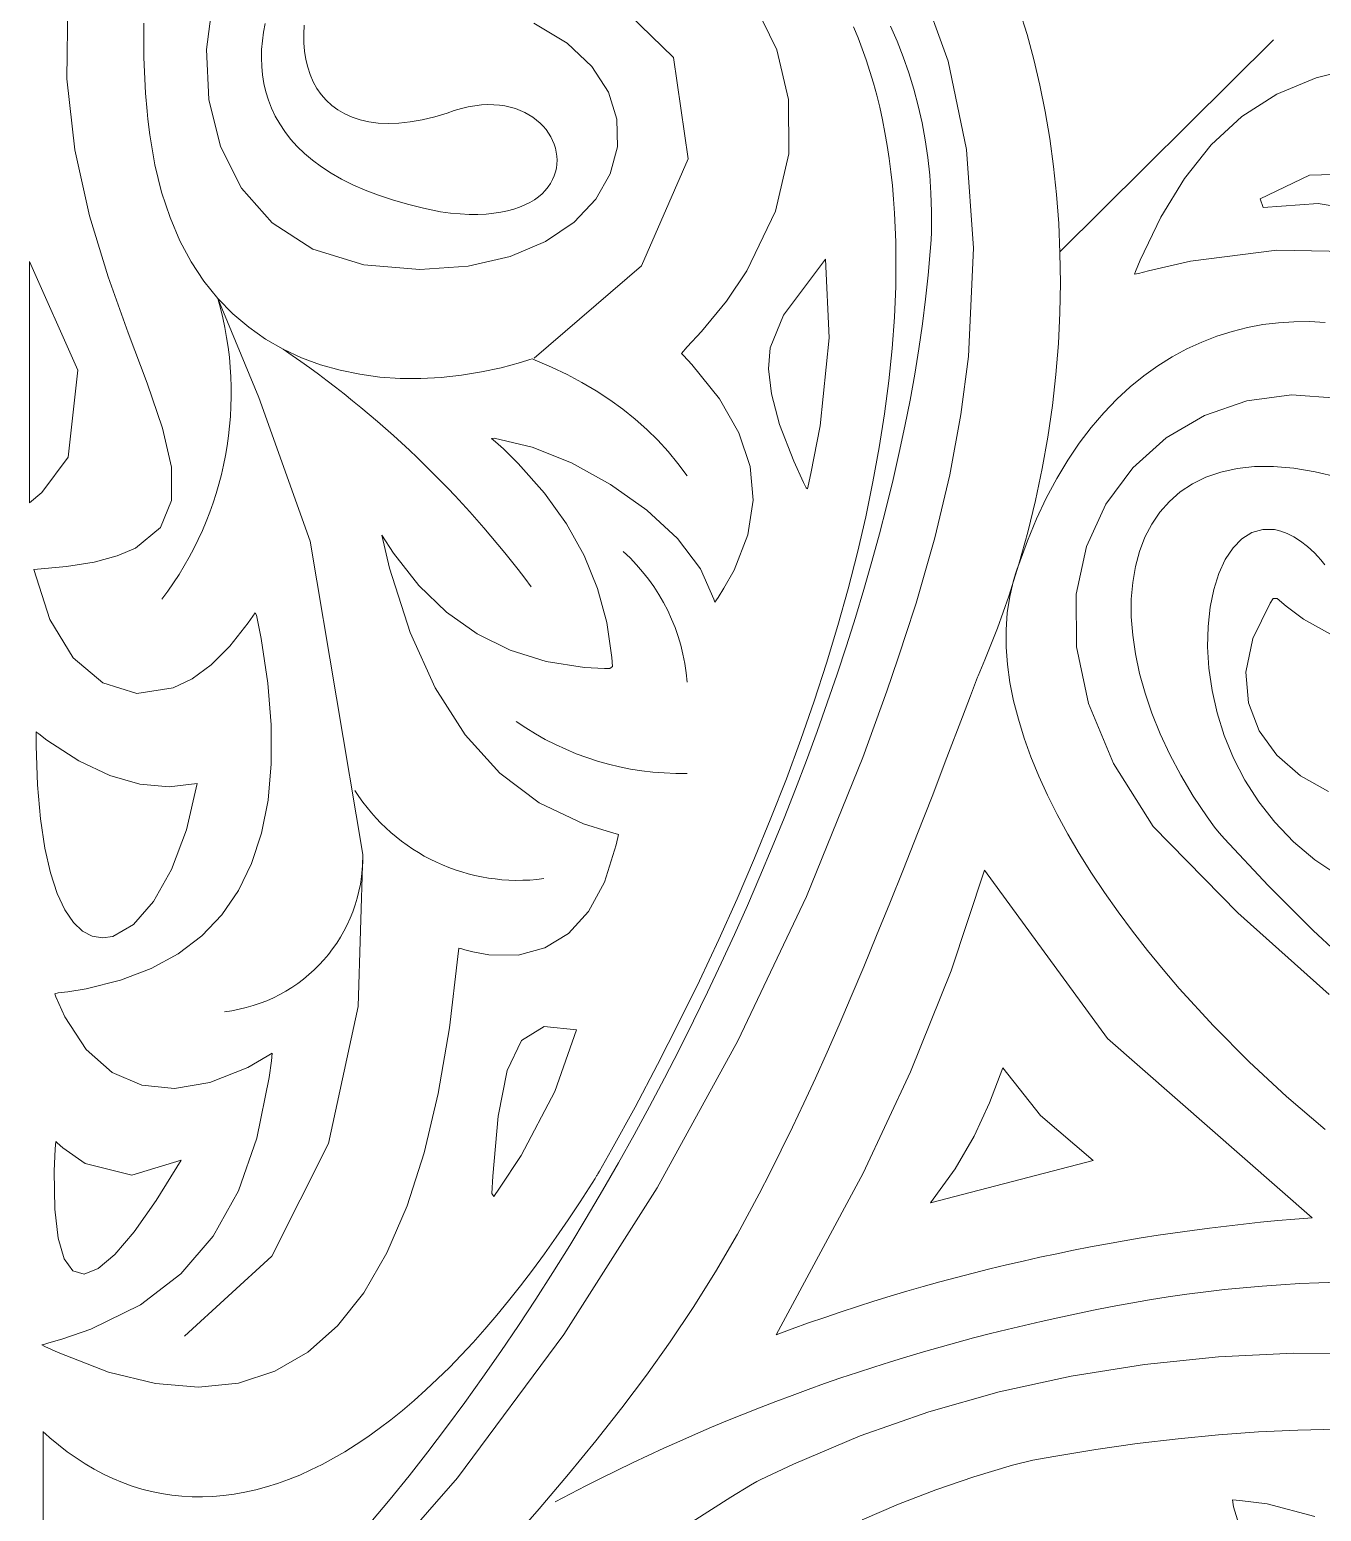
# Model space of a CAD drawing. Header units: inches. Extents: x 249 to 1192, y -18 to 440.
# Drawn here: x 614.0062 to 614.3362, y 265.314 to 265.6926 of the extents above; entities that cross this region are included whole.
import ezdxf

# ---------------------------------------------------------------- set-up
doc = ezdxf.new("R2010")
doc.units = ezdxf.units.IN
doc.header["$MEASUREMENT"] = 0
doc.layers.add('KACA', color=141, linetype='Continuous', lineweight=30)
doc.layers.add('KOLOM', color=5, linetype='Continuous')

# ---------------------------------------------------------------- blocks, each defined once
blk = doc.blocks.new('GORGA')
at = {"lineweight": 9}
for points in [[(367.32551, 149.85438), (367.31565, 149.86066), (367.31059, 149.86373), (367.30896, 149.86465), (367.30793, 149.86517), (367.29964, 149.86914), (367.28262, 149.87631), (367.26507, 149.88245), (367.24707, 149.88755), (367.22868, 149.8916), (367.20998, 149.8946), (367.19102, 149.89655), (367.17188, 149.89743), (367.15264, 149.89725), (367.13335, 149.89599), (367.11408, 149.89365), (367.09491, 149.89023), (367.07591, 149.88572), (367.05714, 149.88011), (367.03867, 149.87339), (367.02057, 149.86557), (367.00291, 149.85664)], [(367.32551, 149.85438), (367.31565, 149.86066), (367.31059, 149.86373), (367.30896, 149.86465), (367.30793, 149.86517), (367.29964, 149.86914), (367.28262, 149.87631), (367.26507, 149.88245), (367.24707, 149.88755), (367.22868, 149.8916), (367.20998, 149.8946), (367.19102, 149.89655), (367.17188, 149.89743), (367.15264, 149.89725), (367.13335, 149.89599), (367.11408, 149.89365), (367.09491, 149.89023), (367.07591, 149.88572), (367.05714, 149.88011), (367.03867, 149.87339), (367.02057, 149.86557), (367.00291, 149.85664)], [(367.16647, 149.85574), (367.17866, 149.85897), (367.18563, 149.85986), (367.18747, 149.86001), (367.18718, 149.85819), (367.18582, 149.8538)], [(367.16281, 149.98912), (367.18614, 150.00999), (367.20778, 150.03197), (367.21787, 150.04807), (367.22427, 150.06345), (367.22733, 150.07792), (367.22738, 150.09134), (367.22478, 150.10355), (367.21985, 150.11438), (367.21295, 150.12367), (367.20442, 150.13126), (367.19459, 150.13699), (367.18381, 150.14071), (367.17241, 150.14224), (367.16075, 150.14144)], [(367.16091, 150.08029), (367.16932, 150.08498), (367.17379, 150.0883), (367.1761, 150.09022), (367.1771, 150.09022), (367.17786, 150.08906), (367.18232, 150.08001), (367.18408, 150.07147), (367.18343, 150.06357), (367.18068, 150.05643), (367.17615, 150.0502), (367.17014, 150.04499), (367.16296, 150.04094)], [(367.15395, 150.17878), (367.17614, 150.17921), (367.19823, 150.17646), (367.2089, 150.17399), (367.21151, 150.17326), (367.21251, 150.17309), (367.21222, 150.17382), (367.21102, 150.17672), (367.20577, 150.18768), (367.19976, 150.19752), (367.19289, 150.20613), (367.18505, 150.21337), (367.17616, 150.21912), (367.16612, 150.22324), (367.16064, 150.22466)], [(367.48497, 150.24224), (367.48522, 150.22297), (367.48316, 150.20487), (367.47942, 150.188), (367.47467, 150.1724), (367.46955, 150.15813), (367.46472, 150.14524), (367.46082, 150.13377), (367.45852, 150.12377), (367.45846, 150.1153), (367.46129, 150.10841), (367.46766, 150.10314), (367.47239, 150.10113), (367.47824, 150.09955), (367.48531, 150.0984), (367.49367, 150.09768), (367.48958, 150.08488), (367.48356, 150.07509), (367.47602, 150.06867), (367.46737, 150.06598), (367.45803, 150.0674), (367.45322, 150.06977), (367.44839, 150.0733), (367.4436, 150.07804), (367.43888, 150.08404), (367.43772, 150.08574), (367.43715, 150.08662), (367.43673, 150.08602), (367.43559, 150.08005), (367.43391, 150.06863), (367.43305, 150.05795), (367.43302, 150.04799), (367.43383, 150.03877), (367.43549, 150.0303), (367.43801, 150.02259), (367.44138, 150.01565), (367.44563, 150.00948), (367.45077, 150.0041), (367.45679, 149.99951), (367.46371, 149.99572), (367.47154, 149.99273), (367.48028, 149.99057), (367.485, 149.9898), (367.48744, 149.98949), (367.48832, 149.98922), (367.48806, 149.98853), (367.48575, 149.98338), (367.48025, 149.97501), (367.47365, 149.9692), (367.4661, 149.96589), (367.45772, 149.96504), (367.44865, 149.96658), (367.43902, 149.97047), (367.43403, 149.97329), (367.43277, 149.97408), (367.43293, 149.97213), (367.43351, 149.96792), (367.4367, 149.95238), (367.4414, 149.9389), (367.4478, 149.92736), (367.45609, 149.9177), (367.46644, 149.9098), (367.47906, 149.90358), (367.48627, 149.90108), (367.49011, 149.89997), (367.4911, 149.8997), (367.49159, 149.89958), (367.4908, 149.89917), (367.48743, 149.8976), (367.47456, 149.89261), (367.4626, 149.88968), (367.45155, 149.88877), (367.4414, 149.88983), (367.43212, 149.89282), (367.4237, 149.89769), (367.41612, 149.9044), (367.40937, 149.91289), (367.40344, 149.92313), (367.39829, 149.93506), (367.39393, 149.94864), (367.39033, 149.96383), (367.38748, 149.98057), (367.38537, 149.99883), (367.38512, 150.00096), (367.38459, 150.0008), (367.38355, 150.00049), (367.38148, 149.99995), (367.37747, 149.99923), (367.36992, 149.99917), (367.3631, 150.00098), (367.3571, 150.00468), (367.35201, 150.01029), (367.34791, 150.01782), (367.34488, 150.0273), (367.34431, 150.02997), (367.3472, 150.03085), (367.35328, 150.03271), (367.36454, 150.03809), (367.3746, 150.04567), (367.38346, 150.05545), (367.3911, 150.06742), (367.39755, 150.0816), (367.40279, 150.09797), (367.40475, 150.10639), (367.40177, 150.10179), (367.39532, 150.0936), (367.3882, 150.08673), (367.38041, 150.0812), (367.37195, 150.07701), (367.36282, 150.07414), (367.35301, 150.07262), (367.34786, 150.07235), (367.34654, 150.07234), (367.34588, 150.07289), (367.34602, 150.07517), (367.34729, 150.08413), (367.34964, 150.09281), (367.35308, 150.10122), (367.35762, 150.10934), (367.36324, 150.11719), (367.36996, 150.12476), (367.37372, 150.12845), (367.37571, 150.13026), (367.37673, 150.13116), (367.37604, 150.13124), (367.3664, 150.12894), (367.35629, 150.12489), (367.34633, 150.11941), (367.33711, 150.11285), (367.32924, 150.10554), (367.32332, 150.09784), (367.31995, 150.09007), (367.31968, 150.08933), (367.31887, 150.09051), (367.31737, 150.09287), (367.31478, 150.09752), (367.31124, 150.10655), (367.30988, 150.11535), (367.31066, 150.124), (367.31356, 150.1326), (367.31855, 150.14126), (367.3256, 150.15007), (367.32769, 150.15231), (367.32823, 150.15288), (367.32675, 150.15456), (367.32311, 150.15844), (367.31673, 150.1662), (367.31149, 150.17394), (367.30422, 150.18919), (367.30084, 150.20389), (367.30088, 150.21775), (367.30389, 150.23046), (367.3094, 150.24174)], [(367.36593, 150.23719), (367.35742, 150.23209), (367.35109, 150.22614), (367.34688, 150.21958), (367.34473, 150.21267), (367.34459, 150.20566), (367.3464, 150.19878), (367.3501, 150.19228), (367.35564, 150.18643), (367.36296, 150.18145), (367.37201, 150.1776), (367.38272, 150.17513), (367.39505, 150.17428), (367.40933, 150.17545), (367.42235, 150.17953), (367.43275, 150.18623), (367.4406, 150.19512), (367.44597, 150.20576), (367.44892, 150.2177), (367.44953, 150.2305), (367.44785, 150.24371)], [(367.26735, 150.2475), (367.26012, 150.22751), (367.25543, 150.20492), (367.25359, 150.17976), (367.2549, 150.15205), (367.25685, 150.13725), (367.2597, 150.12182), (367.2635, 150.10577), (367.2683, 150.0891), (367.27107, 150.08054), (367.27231, 150.07688), (367.27298, 150.07485), (367.27576, 150.06659), (367.28187, 150.04962), (367.29631, 150.01415), (367.3138, 149.97725), (367.33442, 149.93969), (367.35828, 149.90221), (367.38547, 149.86557), (367.41608, 149.8305)], [(367.16647, 149.85574), (367.17866, 149.85897), (367.18563, 149.85986), (367.18747, 149.86001), (367.18718, 149.85819), (367.18582, 149.8538)], [(367.16281, 149.98912), (367.18614, 150.00999), (367.20778, 150.03197), (367.21787, 150.04807), (367.22427, 150.06345), (367.22733, 150.07792), (367.22738, 150.09134), (367.22478, 150.10355), (367.21985, 150.11438), (367.21295, 150.12367), (367.20442, 150.13126), (367.19459, 150.13699), (367.18381, 150.14071), (367.17241, 150.14224), (367.16075, 150.14144)], [(367.16091, 150.08029), (367.16932, 150.08498), (367.17379, 150.0883), (367.1761, 150.09022), (367.1771, 150.09022), (367.17786, 150.08906), (367.18232, 150.08001), (367.18408, 150.07147), (367.18343, 150.06357), (367.18068, 150.05643), (367.17615, 150.0502), (367.17014, 150.04499), (367.16296, 150.04094)], [(367.15395, 150.17878), (367.17614, 150.17921), (367.19823, 150.17646), (367.2089, 150.17399), (367.21151, 150.17326), (367.21251, 150.17309), (367.21222, 150.17382), (367.21102, 150.17672), (367.20577, 150.18768), (367.19976, 150.19752), (367.19289, 150.20613), (367.18505, 150.21337), (367.17616, 150.21912), (367.16612, 150.22324), (367.16064, 150.22466)], [(367.48497, 150.24224), (367.48522, 150.22297), (367.48316, 150.20487), (367.47942, 150.188), (367.47467, 150.1724), (367.46955, 150.15813), (367.46472, 150.14524), (367.46082, 150.13377), (367.45852, 150.12377), (367.45846, 150.1153), (367.46129, 150.10841), (367.46766, 150.10314), (367.47239, 150.10113), (367.47824, 150.09955), (367.48531, 150.0984), (367.49367, 150.09768), (367.48958, 150.08488), (367.48356, 150.07509), (367.47602, 150.06867), (367.46737, 150.06598), (367.45803, 150.0674), (367.45322, 150.06977), (367.44839, 150.0733), (367.4436, 150.07804), (367.43888, 150.08404), (367.43772, 150.08574), (367.43715, 150.08662), (367.43673, 150.08602), (367.43559, 150.08005), (367.43391, 150.06863), (367.43305, 150.05795), (367.43302, 150.04799), (367.43383, 150.03877), (367.43549, 150.0303), (367.43801, 150.02259), (367.44138, 150.01565), (367.44563, 150.00948), (367.45077, 150.0041), (367.45679, 149.99951), (367.46371, 149.99572), (367.47154, 149.99273), (367.48028, 149.99057), (367.485, 149.9898), (367.48744, 149.98949), (367.48832, 149.98922), (367.48806, 149.98853), (367.48575, 149.98338), (367.48025, 149.97501), (367.47365, 149.9692), (367.4661, 149.96589), (367.45772, 149.96504), (367.44865, 149.96658), (367.43902, 149.97047), (367.43403, 149.97329), (367.43277, 149.97408), (367.43293, 149.97213), (367.43351, 149.96792), (367.4367, 149.95238), (367.4414, 149.9389), (367.4478, 149.92736), (367.45609, 149.9177), (367.46644, 149.9098), (367.47906, 149.90358), (367.48627, 149.90108), (367.49011, 149.89997), (367.4911, 149.8997), (367.49159, 149.89958), (367.4908, 149.89917), (367.48743, 149.8976), (367.47456, 149.89261), (367.4626, 149.88968), (367.45155, 149.88877), (367.4414, 149.88983), (367.43212, 149.89282), (367.4237, 149.89769), (367.41612, 149.9044), (367.40937, 149.91289), (367.40344, 149.92313), (367.39829, 149.93506), (367.39393, 149.94864), (367.39033, 149.96383), (367.38748, 149.98057), (367.38537, 149.99883), (367.38512, 150.00096), (367.38459, 150.0008), (367.38355, 150.00049), (367.38148, 149.99995), (367.37747, 149.99923), (367.36992, 149.99917), (367.3631, 150.00098), (367.3571, 150.00468), (367.35201, 150.01029), (367.34791, 150.01782), (367.34488, 150.0273), (367.34431, 150.02997), (367.3472, 150.03085), (367.35328, 150.03271), (367.36454, 150.03809), (367.3746, 150.04567), (367.38346, 150.05545), (367.3911, 150.06742), (367.39755, 150.0816), (367.40279, 150.09797), (367.40475, 150.10639), (367.40177, 150.10179), (367.39532, 150.0936), (367.3882, 150.08673), (367.38041, 150.0812), (367.37195, 150.07701), (367.36282, 150.07414), (367.35301, 150.07262), (367.34786, 150.07235), (367.34654, 150.07234), (367.34588, 150.07289), (367.34602, 150.07517), (367.34729, 150.08413), (367.34964, 150.09281), (367.35308, 150.10122), (367.35762, 150.10934), (367.36324, 150.11719), (367.36996, 150.12476), (367.37372, 150.12845), (367.37571, 150.13026), (367.37673, 150.13116), (367.37604, 150.13124), (367.3664, 150.12894), (367.35629, 150.12489), (367.34633, 150.11941), (367.33711, 150.11285), (367.32924, 150.10554), (367.32332, 150.09784), (367.31995, 150.09007), (367.31968, 150.08933), (367.31887, 150.09051), (367.31737, 150.09287), (367.31478, 150.09752), (367.31124, 150.10655), (367.30988, 150.11535), (367.31066, 150.124), (367.31356, 150.1326), (367.31855, 150.14126), (367.3256, 150.15007), (367.32769, 150.15231), (367.32823, 150.15288), (367.32675, 150.15456), (367.32311, 150.15844), (367.31673, 150.1662), (367.31149, 150.17394), (367.30422, 150.18919), (367.30084, 150.20389), (367.30088, 150.21775), (367.30389, 150.23046), (367.3094, 150.24174)], [(367.36593, 150.23719), (367.35742, 150.23209), (367.35109, 150.22614), (367.34688, 150.21958), (367.34473, 150.21267), (367.34459, 150.20566), (367.3464, 150.19878), (367.3501, 150.19228), (367.35564, 150.18643), (367.36296, 150.18145), (367.37201, 150.1776), (367.38272, 150.17513), (367.39505, 150.17428), (367.40933, 150.17545), (367.42235, 150.17953), (367.43275, 150.18623), (367.4406, 150.19512), (367.44597, 150.20576), (367.44892, 150.2177), (367.44953, 150.2305), (367.44785, 150.24371)], [(367.26735, 150.2475), (367.26012, 150.22751), (367.25543, 150.20492), (367.25359, 150.17976), (367.2549, 150.15205), (367.25685, 150.13725), (367.2597, 150.12182), (367.2635, 150.10577), (367.2683, 150.0891), (367.27107, 150.08054), (367.27231, 150.07688), (367.27298, 150.07485), (367.27576, 150.06659), (367.28187, 150.04962), (367.29631, 150.01415), (367.3138, 149.97725), (367.33442, 149.93969), (367.35828, 149.90221), (367.38547, 149.86557), (367.41608, 149.8305)], [(367.32681, 150.1216), (367.32913, 150.12475), (367.33161, 150.12777), (367.33425, 150.13068), (367.33707, 150.13345), (367.34005, 150.1361), (367.3432, 150.13863), (367.34651, 150.14103), (367.34999, 150.1433), (367.35364, 150.14545), (367.35745, 150.14747), (367.36143, 150.14937), (367.36558, 150.15114), (367.36611, 150.15136), (367.36638, 150.15146), (367.36696, 150.15128), (367.36937, 150.15053), (367.3743, 150.1492), (367.37933, 150.14812), (367.38445, 150.14729), (367.38962, 150.14673), (367.39483, 150.14645), (367.40004, 150.14648), (367.40523, 150.14683), (367.41037, 150.14752), (367.41544, 150.14855), (367.42041, 150.14995), (367.42525, 150.15173), (367.42994, 150.15392), (367.43445, 150.15651), (367.43876, 150.15953), (367.44284, 150.163), (367.44666, 150.16693), (367.4502, 150.17134), (367.45343, 150.17624), (367.45632, 150.18165), (367.45885, 150.18758), (367.461, 150.19405), (367.46273, 150.20108), (367.46402, 150.20868), (367.4645, 150.2127), (367.46469, 150.21476), (367.4651, 150.21934), (367.46558, 150.22846), (367.46558, 150.23722)], [(367.24184, 150.24045), (367.23994, 150.2343), (367.23822, 150.22794), (367.23668, 150.22139), (367.23532, 150.21464), (367.23415, 150.20773), (367.23318, 150.20065), (367.23242, 150.19342), (367.23187, 150.18605), (367.23154, 150.17855), (367.23144, 150.17093), (367.23158, 150.16321), (367.23196, 150.1554), (367.23259, 150.1475), (367.23348, 150.13953), (367.23463, 150.1315), (367.23606, 150.12342), (367.23776, 150.1153), (367.23976, 150.10716), (367.24204, 150.099), (367.24463, 150.09084), (367.24753, 150.08269), (367.25074, 150.07456), (367.25247, 150.0705), (367.25262, 150.07014), (367.25288, 150.06946), (367.25339, 150.06808), (367.25442, 150.06536), (367.25645, 150.06), (367.26041, 150.04963), (367.26423, 150.0397), (367.26793, 150.03021), (367.27152, 150.02112), (367.27499, 150.01243), (367.27837, 150.00412), (367.28165, 149.99618), (367.28485, 149.98857), (367.28797, 149.9813), (367.29102, 149.97434), (367.29402, 149.96767), (367.29696, 149.96129), (367.29986, 149.95516), (367.30272, 149.94928), (367.30555, 149.94364), (367.30836, 149.9382), (367.31395, 149.9279), (367.31956, 149.91824), (367.32525, 149.90911), (367.33108, 149.90035), (367.33712, 149.89185), (367.34342, 149.88346), (367.35006, 149.87506), (367.3571, 149.86651), (367.36461, 149.85767), (367.37263, 149.84842)], [(367.32681, 150.1216), (367.32913, 150.12475), (367.33161, 150.12777), (367.33425, 150.13068), (367.33707, 150.13345), (367.34005, 150.1361), (367.3432, 150.13863), (367.34651, 150.14103), (367.34999, 150.1433), (367.35364, 150.14545), (367.35745, 150.14747), (367.36143, 150.14937), (367.36558, 150.15114), (367.36611, 150.15136), (367.36638, 150.15146), (367.36696, 150.15128), (367.36937, 150.15053), (367.3743, 150.1492), (367.37933, 150.14812), (367.38445, 150.14729), (367.38962, 150.14673), (367.39483, 150.14645), (367.40004, 150.14648), (367.40523, 150.14683), (367.41037, 150.14752), (367.41544, 150.14855), (367.42041, 150.14995), (367.42525, 150.15173), (367.42994, 150.15392), (367.43445, 150.15651), (367.43876, 150.15953), (367.44284, 150.163), (367.44666, 150.16693), (367.4502, 150.17134), (367.45343, 150.17624), (367.45632, 150.18165), (367.45885, 150.18758), (367.461, 150.19405), (367.46273, 150.20108), (367.46402, 150.20868), (367.4645, 150.2127), (367.46469, 150.21476), (367.4651, 150.21934), (367.46558, 150.22846), (367.46558, 150.23722)], [(367.24184, 150.24045), (367.23994, 150.2343), (367.23822, 150.22794), (367.23668, 150.22139), (367.23532, 150.21464), (367.23415, 150.20773), (367.23318, 150.20065), (367.23242, 150.19342), (367.23187, 150.18605), (367.23154, 150.17855), (367.23144, 150.17093), (367.23158, 150.16321), (367.23196, 150.1554), (367.23259, 150.1475), (367.23348, 150.13953), (367.23463, 150.1315), (367.23606, 150.12342), (367.23776, 150.1153), (367.23976, 150.10716), (367.24204, 150.099), (367.24463, 150.09084), (367.24753, 150.08269), (367.25074, 150.07456), (367.25247, 150.0705), (367.25262, 150.07014), (367.25288, 150.06946), (367.25339, 150.06808), (367.25442, 150.06536), (367.25645, 150.06), (367.26041, 150.04963), (367.26423, 150.0397), (367.26793, 150.03021), (367.27152, 150.02112), (367.27499, 150.01243), (367.27837, 150.00412), (367.28165, 149.99618), (367.28485, 149.98857), (367.28797, 149.9813), (367.29102, 149.97434), (367.29402, 149.96767), (367.29696, 149.96129), (367.29986, 149.95516), (367.30272, 149.94928), (367.30555, 149.94364), (367.30836, 149.9382), (367.31395, 149.9279), (367.31956, 149.91824), (367.32525, 149.90911), (367.33108, 149.90035), (367.33712, 149.89185), (367.34342, 149.88346), (367.35006, 149.87506), (367.3571, 149.86651), (367.36461, 149.85767), (367.37263, 149.84842)], [(367.49129, 149.85293), (367.49129, 149.85741), (367.49129, 149.86185), (367.49129, 149.86606), (367.49129, 149.86802), (367.49129, 149.86986), (367.49129, 149.87155), (367.49129, 149.87308), (367.49129, 149.87441), (367.49129, 149.87552), (367.49129, 149.8764), (367.49129, 149.87702), (367.49129, 149.87736), (367.49129, 149.87741), (367.49129, 149.87741), (367.49129, 149.87741), (367.49118, 149.87731), (367.49064, 149.87682), (367.48956, 149.87586), (367.48736, 149.87402), (367.48512, 149.87229), (367.48285, 149.87069), (367.48055, 149.8692), (367.47821, 149.86782), (367.47585, 149.86657), (367.47345, 149.86543), (367.47102, 149.86442), (367.46856, 149.86352), (367.46607, 149.86275), (367.46355, 149.8621), (367.461, 149.86158), (367.45843, 149.86118), (367.45583, 149.8609), (367.45321, 149.86075), (367.45056, 149.86072), (367.44789, 149.86083), (367.44519, 149.86106), (367.44247, 149.86142), (367.43973, 149.86191), (367.43697, 149.86253), (367.43418, 149.86328), (367.43138, 149.86417), (367.42856, 149.86518), (367.42572, 149.86633), (367.42287, 149.86762), (367.41999, 149.86904), (367.41711, 149.8706), (367.4142, 149.87229), (367.41128, 149.87412), (367.40835, 149.87609), (367.40541, 149.8782), (367.40245, 149.88045), (367.39948, 149.88284), (367.3965, 149.88537), (367.39351, 149.88805), (367.39052, 149.89087), (367.38751, 149.89383), (367.38449, 149.89694), (367.38147, 149.90019), (367.37845, 149.90359), (367.37541, 149.90713), (367.37237, 149.91083), (367.36933, 149.91467), (367.36629, 149.91866), (367.36324, 149.92281), (367.36019, 149.9271), (367.35714, 149.93155), (367.35409, 149.93615), (367.35104, 149.9409), (367.35028, 149.94211), (367.34989, 149.94272), (367.34978, 149.94291), (367.34958, 149.94326), (367.34919, 149.94394), (367.34609, 149.94943), (367.34009, 149.96033), (367.33435, 149.97116), (367.32887, 149.9819), (367.32365, 149.99255), (367.31869, 150.0031), (367.31399, 150.01355), (367.30955, 150.02389), (367.30536, 150.03411), (367.30143, 150.04422), (367.29777, 150.0542), (367.29436, 150.06404), (367.2912, 150.07375), (367.28831, 150.08332), (367.28567, 150.09275), (367.28329, 150.10201), (367.28117, 150.11112), (367.27931, 150.12007), (367.2777, 150.12884), (367.27635, 150.13744), (367.27525, 150.14586), (367.27441, 150.15409), (367.27383, 150.16213), (367.2735, 150.16997), (367.27343, 150.17382), (367.27343, 150.17761), (367.27349, 150.18135), (367.27361, 150.18504), (367.2738, 150.18867), (367.27405, 150.19225), (367.27436, 150.19578), (367.27474, 150.19924), (367.27519, 150.20266), (367.27569, 150.20601), (367.27626, 150.20931), (367.2769, 150.21255), (367.27759, 150.21573), (367.27835, 150.21885), (367.27918, 150.22191), (367.28007, 150.2249), (367.28102, 150.22784), (367.28203, 150.23071), (367.28311, 150.23352), (367.28425, 150.23627)], [(367.4246, 150.23673), (367.42472, 150.23445), (367.42468, 150.23223), (367.4245, 150.23007), (367.42417, 150.22799), (367.42369, 150.22599), (367.42305, 150.22408), (367.42227, 150.22227), (367.42132, 150.22058), (367.42022, 150.219), (367.41897, 150.21754), (367.41755, 150.21623), (367.41598, 150.21505), (367.41424, 150.21404), (367.41234, 150.21318), (367.41028, 150.2125), (367.40806, 150.212), (367.40567, 150.21169), (367.40311, 150.21158), (367.40038, 150.21168), (367.39749, 150.21199), (367.39443, 150.21254), (367.39119, 150.21331), (367.38951, 150.21379), (367.38865, 150.21405), (367.38834, 150.21416), (367.3881, 150.21426), (367.38624, 150.21491), (367.38443, 150.21544), (367.38268, 150.21586), (367.38097, 150.21615), (367.37932, 150.21634), (367.37773, 150.21642), (367.37619, 150.2164), (367.37471, 150.21628), (367.3733, 150.21607), (367.37194, 150.21578), (367.37065, 150.2154), (367.36943, 150.21495), (367.36827, 150.21443), (367.36718, 150.21384), (367.36616, 150.21318), (367.36521, 150.21247), (367.36434, 150.21171), (367.36354, 150.2109), (367.36282, 150.21005), (367.36218, 150.20915), (367.36161, 150.20823), (367.36113, 150.20728), (367.36073, 150.2063), (367.36042, 150.2053), (367.36019, 150.2043), (367.36005, 150.20328), (367.36, 150.20225), (367.36004, 150.20123), (367.36017, 150.20022), (367.3604, 150.19921), (367.36072, 150.19822), (367.36114, 150.19725), (367.36166, 150.19631), (367.36228, 150.19539), (367.363, 150.19451), (367.36382, 150.19367), (367.36476, 150.19287), (367.36579, 150.19212), (367.36694, 150.19142), (367.3682, 150.19079), (367.36957, 150.19022), (367.37105, 150.18971), (367.37265, 150.18928), (367.37436, 150.18893), (367.37619, 150.18866), (367.37814, 150.18847), (367.38022, 150.18838), (367.38241, 150.18839), (367.38473, 150.1885), (367.38718, 150.18872), (367.38975, 150.18904), (367.3941, 150.18995), (367.3982, 150.19097), (367.40205, 150.19208), (367.40565, 150.19328), (367.40901, 150.19457), (367.41214, 150.19595), (367.41505, 150.19741), (367.41773, 150.19894), (367.4202, 150.20055), (367.42247, 150.20222), (367.42452, 150.20396), (367.42639, 150.20576), (367.42806, 150.20762), (367.42954, 150.20953), (367.43084, 150.21148), (367.43197, 150.21348), (367.43294, 150.21552), (367.43374, 150.21759), (367.43438, 150.2197), (367.43487, 150.22183), (367.43522, 150.22399), (367.43543, 150.22616), (367.43551, 150.22835), (367.43546, 150.23054), (367.43528, 150.23275), (367.43499, 150.23496), (367.4346, 150.23716)], [(367.27487, 150.2365), (367.27316, 150.2326), (367.27159, 150.22861), (367.27017, 150.22454), (367.26889, 150.22037), (367.26776, 150.21613), (367.26678, 150.2118), (367.26596, 150.2074), (367.26531, 150.20292), (367.26481, 150.19838), (367.26449, 150.19377), (367.26434, 150.1891), (367.26436, 150.18437), (367.2644, 150.18318), (367.26442, 150.18258), (367.26446, 150.18187), (367.26467, 150.1789), (367.26519, 150.17286), (367.26585, 150.1667), (367.26664, 150.16042), (367.26757, 150.15403), (367.26863, 150.14754), (367.26982, 150.14096), (367.27114, 150.13428), (367.27258, 150.12751), (367.27415, 150.12066), (367.27585, 150.11373), (367.27766, 150.10674), (367.27959, 150.09968), (367.28164, 150.09255), (367.28381, 150.08538), (367.28609, 150.07815), (367.28848, 150.07089), (367.29098, 150.06358), (367.29358, 150.05625), (367.2963, 150.04888), (367.29911, 150.0415), (367.30203, 150.0341), (367.30505, 150.02669), (367.30817, 150.01927), (367.31138, 150.01186), (367.31469, 150.00445), (367.31809, 149.99705), (367.32158, 149.98967), (367.32516, 149.98232), (367.32883, 149.97499), (367.33258, 149.9677), (367.33642, 149.96045), (367.34034, 149.95324), (367.34433, 149.94608), (367.34841, 149.93898), (367.35256, 149.93194), (367.35678, 149.92497), (367.36107, 149.91807), (367.36544, 149.91125), (367.36987, 149.90451), (367.37437, 149.89786), (367.37894, 149.89131), (367.38356, 149.88485), (367.38825, 149.87851), (367.393, 149.87227), (367.3978, 149.86615), (367.40266, 149.86015), (367.40757, 149.85428)], [(367.49129, 149.85293), (367.49129, 149.85741), (367.49129, 149.86185), (367.49129, 149.86606), (367.49129, 149.86802), (367.49129, 149.86986), (367.49129, 149.87155), (367.49129, 149.87308), (367.49129, 149.87441), (367.49129, 149.87552), (367.49129, 149.8764), (367.49129, 149.87702), (367.49129, 149.87736), (367.49129, 149.87741), (367.49129, 149.87741), (367.49129, 149.87741), (367.49118, 149.87731), (367.49064, 149.87682), (367.48956, 149.87586), (367.48736, 149.87402), (367.48512, 149.87229), (367.48285, 149.87069), (367.48055, 149.8692), (367.47821, 149.86782), (367.47585, 149.86657), (367.47345, 149.86543), (367.47102, 149.86442), (367.46856, 149.86352), (367.46607, 149.86275), (367.46355, 149.8621), (367.461, 149.86158), (367.45843, 149.86118), (367.45583, 149.8609), (367.45321, 149.86075), (367.45056, 149.86072), (367.44789, 149.86083), (367.44519, 149.86106), (367.44247, 149.86142), (367.43973, 149.86191), (367.43697, 149.86253), (367.43418, 149.86328), (367.43138, 149.86417), (367.42856, 149.86518), (367.42572, 149.86633), (367.42287, 149.86762), (367.41999, 149.86904), (367.41711, 149.8706), (367.4142, 149.87229), (367.41128, 149.87412), (367.40835, 149.87609), (367.40541, 149.8782), (367.40245, 149.88045), (367.39948, 149.88284), (367.3965, 149.88537), (367.39351, 149.88805), (367.39052, 149.89087), (367.38751, 149.89383), (367.38449, 149.89694), (367.38147, 149.90019), (367.37845, 149.90359), (367.37541, 149.90713), (367.37237, 149.91083), (367.36933, 149.91467), (367.36629, 149.91866), (367.36324, 149.92281), (367.36019, 149.9271), (367.35714, 149.93155), (367.35409, 149.93615), (367.35104, 149.9409), (367.35028, 149.94211), (367.34989, 149.94272), (367.34978, 149.94291), (367.34958, 149.94326), (367.34919, 149.94394), (367.34609, 149.94943), (367.34009, 149.96033), (367.33435, 149.97116), (367.32887, 149.9819), (367.32365, 149.99255), (367.31869, 150.0031), (367.31399, 150.01355), (367.30955, 150.02389), (367.30536, 150.03411), (367.30143, 150.04422), (367.29777, 150.0542), (367.29436, 150.06404), (367.2912, 150.07375), (367.28831, 150.08332), (367.28567, 150.09275), (367.28329, 150.10201), (367.28117, 150.11112), (367.27931, 150.12007), (367.2777, 150.12884), (367.27635, 150.13744), (367.27525, 150.14586), (367.27441, 150.15409), (367.27383, 150.16213), (367.2735, 150.16997), (367.27343, 150.17382), (367.27343, 150.17761), (367.27349, 150.18135), (367.27361, 150.18504), (367.2738, 150.18867), (367.27405, 150.19225), (367.27436, 150.19578), (367.27474, 150.19924), (367.27519, 150.20266), (367.27569, 150.20601), (367.27626, 150.20931), (367.2769, 150.21255), (367.27759, 150.21573), (367.27835, 150.21885), (367.27918, 150.22191), (367.28007, 150.2249), (367.28102, 150.22784), (367.28203, 150.23071), (367.28311, 150.23352), (367.28425, 150.23627)], [(367.4246, 150.23673), (367.42472, 150.23445), (367.42468, 150.23223), (367.4245, 150.23007), (367.42417, 150.22799), (367.42369, 150.22599), (367.42305, 150.22408), (367.42227, 150.22227), (367.42132, 150.22058), (367.42022, 150.219), (367.41897, 150.21754), (367.41755, 150.21623), (367.41598, 150.21505), (367.41424, 150.21404), (367.41234, 150.21318), (367.41028, 150.2125), (367.40806, 150.212), (367.40567, 150.21169), (367.40311, 150.21158), (367.40038, 150.21168), (367.39749, 150.21199), (367.39443, 150.21254), (367.39119, 150.21331), (367.38951, 150.21379), (367.38865, 150.21405), (367.38834, 150.21416), (367.3881, 150.21426), (367.38624, 150.21491), (367.38443, 150.21544), (367.38268, 150.21586), (367.38097, 150.21615), (367.37932, 150.21634), (367.37773, 150.21642), (367.37619, 150.2164), (367.37471, 150.21628), (367.3733, 150.21607), (367.37194, 150.21578), (367.37065, 150.2154), (367.36943, 150.21495), (367.36827, 150.21443), (367.36718, 150.21384), (367.36616, 150.21318), (367.36521, 150.21247), (367.36434, 150.21171), (367.36354, 150.2109), (367.36282, 150.21005), (367.36218, 150.20915), (367.36161, 150.20823), (367.36113, 150.20728), (367.36073, 150.2063), (367.36042, 150.2053), (367.36019, 150.2043), (367.36005, 150.20328), (367.36, 150.20225), (367.36004, 150.20123), (367.36017, 150.20022), (367.3604, 150.19921), (367.36072, 150.19822), (367.36114, 150.19725), (367.36166, 150.19631), (367.36228, 150.19539), (367.363, 150.19451), (367.36382, 150.19367), (367.36476, 150.19287), (367.36579, 150.19212), (367.36694, 150.19142), (367.3682, 150.19079), (367.36957, 150.19022), (367.37105, 150.18971), (367.37265, 150.18928), (367.37436, 150.18893), (367.37619, 150.18866), (367.37814, 150.18847), (367.38022, 150.18838), (367.38241, 150.18839), (367.38473, 150.1885), (367.38718, 150.18872), (367.38975, 150.18904), (367.3941, 150.18995), (367.3982, 150.19097), (367.40205, 150.19208), (367.40565, 150.19328), (367.40901, 150.19457), (367.41214, 150.19595), (367.41505, 150.19741), (367.41773, 150.19894), (367.4202, 150.20055), (367.42247, 150.20222), (367.42452, 150.20396), (367.42639, 150.20576), (367.42806, 150.20762), (367.42954, 150.20953), (367.43084, 150.21148), (367.43197, 150.21348), (367.43294, 150.21552), (367.43374, 150.21759), (367.43438, 150.2197), (367.43487, 150.22183), (367.43522, 150.22399), (367.43543, 150.22616), (367.43551, 150.22835), (367.43546, 150.23054), (367.43528, 150.23275), (367.43499, 150.23496), (367.4346, 150.23716)], [(367.27487, 150.2365), (367.27316, 150.2326), (367.27159, 150.22861), (367.27017, 150.22454), (367.26889, 150.22037), (367.26776, 150.21613), (367.26678, 150.2118), (367.26596, 150.2074), (367.26531, 150.20292), (367.26481, 150.19838), (367.26449, 150.19377), (367.26434, 150.1891), (367.26436, 150.18437), (367.2644, 150.18318), (367.26442, 150.18258), (367.26446, 150.18187), (367.26467, 150.1789), (367.26519, 150.17286), (367.26585, 150.1667), (367.26664, 150.16042), (367.26757, 150.15403), (367.26863, 150.14754), (367.26982, 150.14096), (367.27114, 150.13428), (367.27258, 150.12751), (367.27415, 150.12066), (367.27585, 150.11373), (367.27766, 150.10674), (367.27959, 150.09968), (367.28164, 150.09255), (367.28381, 150.08538), (367.28609, 150.07815), (367.28848, 150.07089), (367.29098, 150.06358), (367.29358, 150.05625), (367.2963, 150.04888), (367.29911, 150.0415), (367.30203, 150.0341), (367.30505, 150.02669), (367.30817, 150.01927), (367.31138, 150.01186), (367.31469, 150.00445), (367.31809, 149.99705), (367.32158, 149.98967), (367.32516, 149.98232), (367.32883, 149.97499), (367.33258, 149.9677), (367.33642, 149.96045), (367.34034, 149.95324), (367.34433, 149.94608), (367.34841, 149.93898), (367.35256, 149.93194), (367.35678, 149.92497), (367.36107, 149.91807), (367.36544, 149.91125), (367.36987, 149.90451), (367.37437, 149.89786), (367.37894, 149.89131), (367.38356, 149.88485), (367.38825, 149.87851), (367.393, 149.87227), (367.3978, 149.86615), (367.40266, 149.86015), (367.40757, 149.85428)], [(367.35013, 150.24776), (367.33026, 150.22847), (367.32647, 150.20257), (367.33845, 150.17522), (367.36588, 150.15161)], [(367.35013, 150.24776), (367.33026, 150.22847), (367.32647, 150.20257), (367.33845, 150.17522), (367.36588, 150.15161)], [(367.177, 150.23298), (367.23155, 150.17883)], [(367.177, 150.23298), (367.23155, 150.17883)], [(367.45518, 149.90184), (367.43287, 149.92221), (367.41834, 149.95102), (367.41084, 149.98599), (367.40963, 150.02482), (367.42305, 150.1049), (367.4362, 150.14156), (367.44666, 150.16693)], [(367.45518, 149.90184), (367.43287, 149.92221), (367.41834, 149.95102), (367.41084, 149.98599), (367.40963, 150.02482), (367.42305, 150.1049), (367.4362, 150.14156), (367.44666, 150.16693)], [(367.16384, 150.1608), (367.16781, 150.16099), (367.17178, 150.16096), (367.17575, 150.1607), (367.17971, 150.16021), (367.18366, 150.15947), (367.18759, 150.15849), (367.19148, 150.15726), (367.19533, 150.15577), (367.19912, 150.15402), (367.20286, 150.152), (367.20653, 150.14971), (367.21012, 150.14714), (367.21363, 150.14429), (367.21704, 150.14114), (367.22035, 150.13771), (367.22354, 150.13397), (367.22662, 150.12993), (367.22956, 150.12558), (367.23237, 150.12091), (367.23503, 150.11592), (367.23753, 150.11061), (367.23987, 150.10496), (367.24203, 150.09897), (367.24227, 150.09828), (367.24245, 150.09779), (367.24279, 150.09681), (367.2434, 150.09482), (367.24437, 150.09074), (367.245, 150.08655), (367.2453, 150.08225), (367.24527, 150.07785), (367.24494, 150.07335), (367.24431, 150.06877), (367.24338, 150.06412), (367.24217, 150.0594), (367.24069, 150.05461), (367.23895, 150.04977), (367.23695, 150.04489), (367.23471, 150.03998), (367.23224, 150.03503), (367.22954, 150.03007), (367.22663, 150.02509), (367.22352, 150.02011), (367.22021, 150.01514), (367.21671, 150.01017), (367.21304, 150.00523), (367.2092, 150.00032), (367.2052, 149.99544), (367.20106, 149.99061), (367.19237, 149.98112), (367.18321, 149.97191), (367.17365, 149.96304), (367.16378, 149.95458)], [(367.16384, 150.1608), (367.16781, 150.16099), (367.17178, 150.16096), (367.17575, 150.1607), (367.17971, 150.16021), (367.18366, 150.15947), (367.18759, 150.15849), (367.19148, 150.15726), (367.19533, 150.15577), (367.19912, 150.15402), (367.20286, 150.152), (367.20653, 150.14971), (367.21012, 150.14714), (367.21363, 150.14429), (367.21704, 150.14114), (367.22035, 150.13771), (367.22354, 150.13397), (367.22662, 150.12993), (367.22956, 150.12558), (367.23237, 150.12091), (367.23503, 150.11592), (367.23753, 150.11061), (367.23987, 150.10496), (367.24203, 150.09897), (367.24227, 150.09828), (367.24245, 150.09779), (367.24279, 150.09681), (367.2434, 150.09482), (367.24437, 150.09074), (367.245, 150.08655), (367.2453, 150.08225), (367.24527, 150.07785), (367.24494, 150.07335), (367.24431, 150.06877), (367.24338, 150.06412), (367.24217, 150.0594), (367.24069, 150.05461), (367.23895, 150.04977), (367.23695, 150.04489), (367.23471, 150.03998), (367.23224, 150.03503), (367.22954, 150.03007), (367.22663, 150.02509), (367.22352, 150.02011), (367.22021, 150.01514), (367.21671, 150.01017), (367.21304, 150.00523), (367.2092, 150.00032), (367.2052, 149.99544), (367.20106, 149.99061), (367.19237, 149.98112), (367.18321, 149.97191), (367.17365, 149.96304), (367.16378, 149.95458)], [(367.16088, 149.87804), (367.1708, 149.87781), (367.18086, 149.87734), (367.19105, 149.8766), (367.20137, 149.87561), (367.21182, 149.87437), (367.2224, 149.87285), (367.23309, 149.87108), (367.23849, 149.87009), (367.24363, 149.86882), (367.25354, 149.86583), (367.26326, 149.86251), (367.27276, 149.85886), (367.28206, 149.85489)], [(367.16034, 150.01938), (367.16646, 150.02353), (367.17188, 150.02812), (367.17665, 150.03308), (367.18078, 150.03834), (367.18429, 150.04384), (367.18721, 150.0495), (367.18957, 150.05526), (367.19138, 150.06105), (367.19268, 150.06679), (367.19348, 150.07243), (367.19382, 150.0779), (367.19371, 150.08312), (367.19318, 150.08803), (367.19225, 150.09255), (367.19095, 150.09663), (367.18931, 150.10019), (367.18734, 150.10317), (367.18507, 150.10549), (367.18253, 150.10709), (367.17974, 150.1079), (367.17672, 150.10786), (367.17514, 150.10749), (367.1735, 150.10688), (367.17183, 150.10603), (367.17011, 150.10491), (367.16835, 150.10354), (367.16656, 150.10188), (367.16565, 150.10095), (367.16489, 150.10009), (367.16393, 150.09887)], [(367.16051, 150.12122), (367.16634, 150.12264), (367.17184, 150.12355), (367.17701, 150.12398), (367.18183, 150.12394), (367.18631, 150.12346), (367.19045, 150.12255), (367.19425, 150.12124), (367.19771, 150.11953), (367.20082, 150.11746), (367.20359, 150.11505), (367.20602, 150.1123), (367.2081, 150.10925), (367.20984, 150.10591), (367.21123, 150.1023), (367.21228, 150.09844), (367.21297, 150.09435), (367.21332, 150.09005), (367.21332, 150.08555), (367.21297, 150.08089), (367.21227, 150.07608), (367.21122, 150.07113), (367.20981, 150.06607), (367.20805, 150.06092), (367.20594, 150.0557), (367.20348, 150.05042), (367.20066, 150.04511), (367.19749, 150.03978), (367.19396, 150.03446), (367.19206, 150.03181), (367.19092, 150.0304), (367.18954, 150.02887), (367.17836, 150.01692), (367.16689, 150.00547), (367.15513, 149.99454)], [(367.16088, 149.87804), (367.1708, 149.87781), (367.18086, 149.87734), (367.19105, 149.8766), (367.20137, 149.87561), (367.21182, 149.87437), (367.2224, 149.87285), (367.23309, 149.87108), (367.23849, 149.87009), (367.24363, 149.86882), (367.25354, 149.86583), (367.26326, 149.86251), (367.27276, 149.85886), (367.28206, 149.85489)], [(367.16034, 150.01938), (367.16646, 150.02353), (367.17188, 150.02812), (367.17665, 150.03308), (367.18078, 150.03834), (367.18429, 150.04384), (367.18721, 150.0495), (367.18957, 150.05526), (367.19138, 150.06105), (367.19268, 150.06679), (367.19348, 150.07243), (367.19382, 150.0779), (367.19371, 150.08312), (367.19318, 150.08803), (367.19225, 150.09255), (367.19095, 150.09663), (367.18931, 150.10019), (367.18734, 150.10317), (367.18507, 150.10549), (367.18253, 150.10709), (367.17974, 150.1079), (367.17672, 150.10786), (367.17514, 150.10749), (367.1735, 150.10688), (367.17183, 150.10603), (367.17011, 150.10491), (367.16835, 150.10354), (367.16656, 150.10188), (367.16565, 150.10095), (367.16489, 150.10009), (367.16393, 150.09887)], [(367.16051, 150.12122), (367.16634, 150.12264), (367.17184, 150.12355), (367.17701, 150.12398), (367.18183, 150.12394), (367.18631, 150.12346), (367.19045, 150.12255), (367.19425, 150.12124), (367.19771, 150.11953), (367.20082, 150.11746), (367.20359, 150.11505), (367.20602, 150.1123), (367.2081, 150.10925), (367.20984, 150.10591), (367.21123, 150.1023), (367.21228, 150.09844), (367.21297, 150.09435), (367.21332, 150.09005), (367.21332, 150.08555), (367.21297, 150.08089), (367.21227, 150.07608), (367.21122, 150.07113), (367.20981, 150.06607), (367.20805, 150.06092), (367.20594, 150.0557), (367.20348, 150.05042), (367.20066, 150.04511), (367.19749, 150.03978), (367.19396, 150.03446), (367.19206, 150.03181), (367.19092, 150.0304), (367.18954, 150.02887), (367.17836, 150.01692), (367.16689, 150.00547), (367.15513, 149.99454)]]:
    blk.add_lwpolyline(points, dxfattribs=at)
for points in [[(367.11113, 150.18214), (367.16558, 150.19114), (367.17966, 150.19016), (367.18044, 150.19234), (367.1678, 150.19842), (367.14007, 150.19915), (367.11113, 150.18214)], [(367.11113, 150.18214), (367.16558, 150.19114), (367.17966, 150.19016), (367.18044, 150.19234), (367.1678, 150.19842), (367.14007, 150.19915), (367.11113, 150.18214)], [(367.2914, 150.17697), (367.3022, 150.16266), (367.30556, 150.15431), (367.30597, 150.14896), (367.30525, 150.14251), (367.30317, 150.13471), (367.29952, 150.1253), (367.29703, 150.11992), (367.29634, 150.11849), (367.29604, 150.11828), (367.29586, 150.11907), (367.29515, 150.1222), (367.29282, 150.13434), (367.29053, 150.15685), (367.2914, 150.17697)], [(367.2914, 150.17697), (367.3022, 150.16266), (367.30556, 150.15431), (367.30597, 150.14896), (367.30525, 150.14251), (367.30317, 150.13471), (367.29952, 150.1253), (367.29703, 150.11992), (367.29634, 150.11849), (367.29604, 150.11828), (367.29586, 150.11907), (367.29515, 150.1222), (367.29282, 150.13434), (367.29053, 150.15685), (367.2914, 150.17697)], [(367.49472, 150.17638), (367.48237, 150.14855), (367.48484, 150.12633), (367.49163, 150.11733), (367.49472, 150.11469), (367.49472, 150.11533), (367.49472, 150.12429), (367.49472, 150.15684), (367.49472, 150.17068), (367.49472, 150.17638)], [(367.49472, 150.17638), (367.48237, 150.14855), (367.48484, 150.12633), (367.49163, 150.11733), (367.49472, 150.11469), (367.49472, 150.11533), (367.49472, 150.12429), (367.49472, 150.15684), (367.49472, 150.17068), (367.49472, 150.17638)], [(367.45192, 150.04303), (367.45465, 150.03119), (367.45847, 150.021), (367.46308, 150.01281), (367.4682, 150.007), (367.47351, 150.00393), (367.47615, 150.00354), (367.47873, 150.00398), (367.48121, 150.00528), (367.48355, 150.0075), (367.48572, 150.01069), (367.48769, 150.01488), (367.4894, 150.02013), (367.49083, 150.02648), (367.49194, 150.03398), (367.49269, 150.04267), (367.49305, 150.0526), (367.49307, 150.05529), (367.49303, 150.05616), (367.4929, 150.05606), (367.49238, 150.05565), (367.4903, 150.05408), (367.48213, 150.04877), (367.4742, 150.04501), (367.46653, 150.0428), (367.4591, 150.04214), (367.45192, 150.04303)], [(367.45192, 150.04303), (367.45465, 150.03119), (367.45847, 150.021), (367.46308, 150.01281), (367.4682, 150.007), (367.47351, 150.00393), (367.47615, 150.00354), (367.47873, 150.00398), (367.48121, 150.00528), (367.48355, 150.0075), (367.48572, 150.01069), (367.48769, 150.01488), (367.4894, 150.02013), (367.49083, 150.02648), (367.49194, 150.03398), (367.49269, 150.04267), (367.49305, 150.0526), (367.49307, 150.05529), (367.49303, 150.05616), (367.4929, 150.05606), (367.49238, 150.05565), (367.4903, 150.05408), (367.48213, 150.04877), (367.4742, 150.04501), (367.46653, 150.0428), (367.4591, 150.04214), (367.45192, 150.04303)], [(367.35505, 149.98004), (367.36332, 149.98091), (367.36905, 149.97736), (367.37278, 149.96965), (367.37504, 149.95801), (367.37637, 149.94266), (367.37662, 149.93827), (367.37618, 149.93747), (367.37469, 149.93959), (367.36921, 149.94798), (367.36057, 149.96431), (367.35505, 149.98004)], [(367.35505, 149.98004), (367.36332, 149.98091), (367.36905, 149.97736), (367.37278, 149.96965), (367.37504, 149.95801), (367.37637, 149.94266), (367.37662, 149.93827), (367.37618, 149.93747), (367.37469, 149.93959), (367.36921, 149.94798), (367.36057, 149.96431), (367.35505, 149.98004)], [(367.24617, 149.97039), (367.2365, 149.95819), (367.22309, 149.94664), (367.2646, 149.93584), (367.25828, 149.94453), (367.25344, 149.95293), (367.24958, 149.96142)], [(367.24617, 149.97039), (367.2365, 149.95819), (367.22309, 149.94664), (367.2646, 149.93584), (367.25828, 149.94453), (367.25344, 149.95293), (367.24958, 149.96142)], [(367.45603, 149.94672), (367.46236, 149.93648), (367.468, 149.92846), (367.47295, 149.92265), (367.47722, 149.91905), (367.4808, 149.91767), (367.4837, 149.9185), (367.48591, 149.92155), (367.48743, 149.92681), (367.48827, 149.93428), (367.48842, 149.94397), (367.48823, 149.94964), (367.48802, 149.95154), (367.48767, 149.95121), (367.48626, 149.94995), (367.48055, 149.94593), (367.46862, 149.94296), (367.45603, 149.94672)], [(367.45603, 149.94672), (367.46236, 149.93648), (367.468, 149.92846), (367.47295, 149.92265), (367.47722, 149.91905), (367.4808, 149.91767), (367.4837, 149.9185), (367.48591, 149.92155), (367.48743, 149.92681), (367.48827, 149.93428), (367.48842, 149.94397), (367.48823, 149.94964), (367.48802, 149.95154), (367.48767, 149.95121), (367.48626, 149.94995), (367.48055, 149.94593), (367.46862, 149.94296), (367.45603, 149.94672)]]:
    blk.add_lwpolyline(points, close=True, dxfattribs=at)
for points in [[(367.46092, 150.09005, -0.236848), (367.44666, 150.16693)], [(367.46092, 150.09005, -0.236848), (367.44666, 150.16693)], [(367.3666, 150.09324, -0.083983), (367.42994, 150.15392)], [(367.3666, 150.09324, -0.083983), (367.42994, 150.15392)], [(367.34308, 150.10227, 0.190916), (367.32678, 150.06891)], [(367.34308, 150.10227, 0.190916), (367.32678, 150.06891)], [(367.37042, 150.05887, -0.161328), (367.32678, 150.04558)], [(367.37042, 150.05887, -0.161328), (367.32678, 150.04558)], [(367.36341, 150.01868, 0.29259), (367.41163, 150.0412)], [(367.36341, 150.01868, 0.29259), (367.41163, 150.0412)], [(367.44498, 149.98469, -0.385323), (367.40963, 150.02482)], [(367.44498, 149.98469, -0.385323), (367.40963, 150.02482)], [(367.07433, 149.9067, -0.112633), (367.22771, 149.9074, -0.071562), (367.36052, 149.85947)], [(367.07433, 149.9067, -0.112633), (367.22771, 149.9074, -0.071562), (367.36052, 149.85947)]]:
    blk.add_lwpolyline(points, format="xyb", dxfattribs=at)
blk.add_lwpolyline([(367.25083, 150.02082), (367.21944, 149.97785), (367.16713, 149.93203, -0.070882), (367.30407, 149.90217), (367.28184, 149.94346), (367.26968, 149.96935), (367.25934, 149.99514)], format="xyb", close=True, dxfattribs=at)
blk.add_lwpolyline([(367.25083, 150.02082), (367.21944, 149.97785), (367.16713, 149.93203, -0.070882), (367.30407, 149.90217), (367.28184, 149.94346), (367.26968, 149.96935), (367.25934, 149.99514)], format="xyb", close=True, dxfattribs=at)
blk = doc.blocks.new('tampak depan')
at = {"layer": 'KACA', "xscale": -1}
blk.add_blockref('GORGA', (1067.19087, 190.286), dxfattribs=at)

msp = doc.modelspace()

# ---------------------------------------------------------------- block references
at = {"layer": 'KOLOM'}
msp.add_blockref('tampak depan', (-85.68993, -74.82902), dxfattribs=at)

doc.saveas('drawing.dxf')
